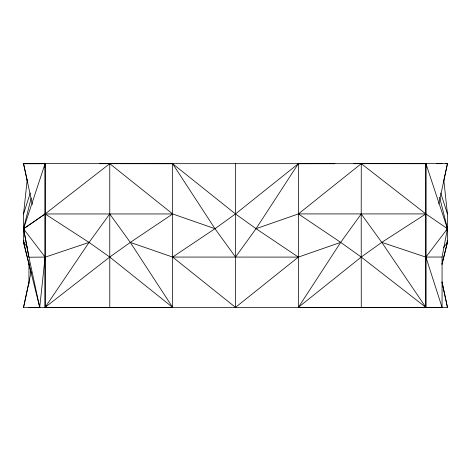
<?xml version="1.0" encoding="UTF-8"?>
<svg xmlns="http://www.w3.org/2000/svg" width="471" height="471" viewBox="0 0 471 471"><rect width="100%" height="100%" fill="white"/><g stroke="black" fill="none" stroke-linecap="round" stroke-linejoin="round"><path stroke-width="0.71" d="M31.139 271.867L23.55 307.375L45.104 307.416L89.06 242.424L109.719 213.952L130.308 242.412L172.633 257.066L214.982 228.694L235.482 213.934L298.355 163.684L298.361 307.375L425.872 307.363L425.884 163.714L361.275 163.667L361.21 213.981L340.68 242.365L298.361 257.101L256.041 228.682L235.482 213.934L172.627 163.714L109.767 163.667L109.784 307.375M298.355 163.684L256.041 228.682L235.518 257.072L214.982 228.694L172.627 163.714L172.633 257.066L235.512 307.375L235.506 163.684M214.982 228.694L172.686 213.958L109.767 163.667L45.11 163.637L45.086 307.375L447.45 307.375L441.986 281.805M23.55 214.064L27.218 179.698M44.333 167.293L45.104 163.637L23.55 228.829L45.104 257.072L39.717 307.375L23.55 242.129L23.821 240.722M447.179 229.989L447.45 228.559M23.821 240.864L23.55 242.412L24.41 243.584L23.55 242.412L23.55 213.928L30.285 192.992M256.041 228.682L298.396 213.922L340.68 242.365L361.239 257.06L425.872 307.363L442.063 307.375L442.063 257.025L447.45 228.7L425.896 163.584L447.45 163.678L438.831 203.908M447.179 230.248L447.45 228.829M23.55 307.375L28.937 282.223M443.753 180.87L447.45 163.678L445.978 163.678L447.45 163.678M442.004 264.113L447.45 242.129L447.179 240.722M23.821 230.119L23.55 228.565L31.186 197.897M442.004 264.213L447.45 242.412L447.45 213.928L440.715 192.998M446.679 230.672L447.45 228.641L439.631 197.231M340.68 242.365L298.361 307.375L361.239 257.06L381.769 242.359L425.866 213.916L447.45 228.7L425.896 257.06L442.063 307.375M24.38 227.676L23.55 228.829L28.937 257.225L39.717 307.375L39.482 305.179M443.57 247.611L447.45 242.282L447.179 240.987M45.104 257.072L28.937 257.225L23.55 228.559L24.41 227.375M446.59 243.525L447.45 242.347M235.512 307.375L298.361 257.101L172.633 257.066L172.651 307.375L45.116 307.363M361.275 163.667L298.396 213.922L425.866 213.916L361.275 163.667L99.434 163.672M109.767 163.667L45.104 213.952L23.55 228.829L45.104 213.981M130.308 242.412L172.651 307.375L109.743 257.048L89.06 242.424L45.104 213.952L172.686 213.958L130.308 242.412L109.743 257.048L45.086 307.375L45.104 163.714L23.55 163.678L27.247 180.923M45.181 257.16L89.06 242.424M32.328 204.514L23.55 163.678L45.104 163.584M28.937 307.375L39.958 307.327M425.896 257.06L442.063 257.025M23.55 163.678L39.717 163.678L28.937 163.667M298.361 163.714L334.905 163.684M353.909 163.672L425.878 163.637M436.311 163.672L442.063 163.667M361.269 307.416L361.21 213.981L381.769 242.359L425.884 257.125M446.59 227.464L447.45 228.641M446.59 227.522L447.45 228.7M24.41 243.319L23.55 242.129L27.695 247.87M381.769 242.359L425.872 307.363L425.896 163.584L426.655 167.128M23.55 228.559L24.321 230.59M23.55 242.347L31.186 273.109M442.063 282.223L447.45 307.375M443.859 180.464L447.45 214.064M28.937 262.123L28.937 284.025M447.45 242.412L446.59 243.584L447.45 242.412"/></g></svg>
